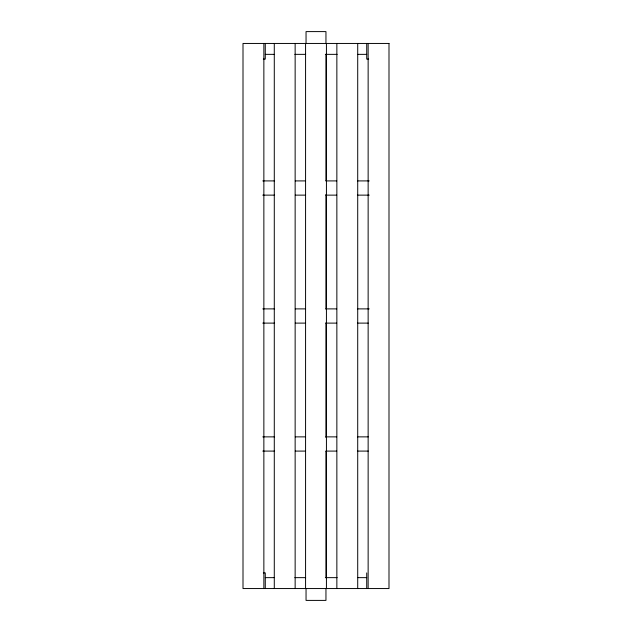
<?xml version="1.0" encoding="UTF-8"?>
<svg xmlns="http://www.w3.org/2000/svg" width="632" height="632" viewBox="0 0 632 632"><rect width="100%" height="100%" fill="white"/><g stroke="black" fill="none" stroke-linecap="round" stroke-linejoin="round"><path stroke-width="0.95" d="M265.282 54.352L274.146 54.352M294.828 54.352L305.659 54.352M325.354 54.352L337.172 54.352M357.854 54.352L366.718 54.352M263.347 59.092L265.282 59.092L265.282 43.45M368.654 59.092L366.718 59.092L366.718 43.45M262.778 180.91L274.604 180.91M295.302 180.91L305.161 180.91M325.859 180.91L336.698 180.91M357.396 180.91L369.222 180.91M262.778 195.13L274.604 195.13M295.302 195.13L305.161 195.13M325.859 195.13L336.698 195.13M357.396 195.13L369.222 195.13M262.778 308.89L274.604 308.89M295.302 308.89L305.161 308.89M325.859 308.89L336.698 308.89M357.396 308.89L369.222 308.89M262.778 323.11L274.604 323.11M295.302 323.11L305.161 323.11M325.859 323.11L336.698 323.11M357.396 323.11L368.235 323.11M262.778 436.87L274.604 436.87M295.302 436.87L305.161 436.87M325.859 436.87L336.698 436.87M357.396 436.87L368.235 436.87M262.778 451.09L274.604 451.09M295.302 451.09L305.161 451.09M325.859 451.09L336.698 451.09M357.396 451.09L368.235 451.09M263.347 572.908L265.282 572.908L265.282 588.55M265.282 577.648L274.146 577.648M294.828 577.648L305.659 577.648M325.354 577.648L337.172 577.648M357.854 577.648L366.718 577.648M368.14 43.45L368.14 588.55M366.718 572.908L366.718 588.55M357.712 43.45L357.712 588.55M336.856 43.45L336.856 588.55M326.428 43.45L326.428 588.55M325.954 43.45L325.954 31.6L306.046 31.6L306.046 43.45M325.954 54.312L325.954 180.713M325.954 194.538L325.954 309.088M325.954 322.913L325.954 437.463M325.954 451.288L325.954 577.688M325.954 588.55L325.954 600.4L306.046 600.4L306.046 588.55M305.572 43.45L305.572 588.55M295.144 43.45L295.144 588.55M274.288 43.45L274.288 588.55M263.86 43.45L263.86 588.55M388.996 43.45L243.004 43.45L243.004 588.55L388.996 588.55L388.996 43.45"/></g></svg>
